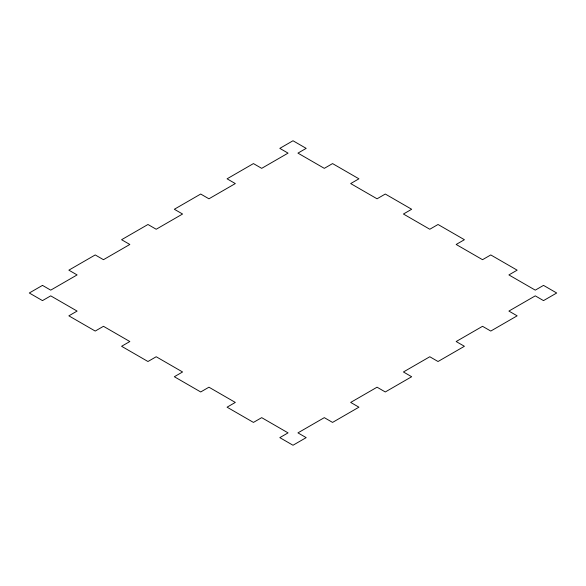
<?xml version="1.0" encoding="UTF-8"?>
<svg xmlns="http://www.w3.org/2000/svg" width="586" height="586" viewBox="0 0 586 586"><rect width="100%" height="100%" fill="white"/><g stroke="black" fill="none" stroke-linecap="round" stroke-linejoin="round"><path stroke-width="0.88" d="M42.485 285.389L29.3 293L42.485 300.611L50.726 295.857L77.096 311.078L68.855 315.839L95.225 331.061L103.466 326.307L129.836 341.528L121.595 346.289L147.965 361.511L156.206 356.749L182.576 371.978L174.335 376.732L200.705 391.961L208.946 387.2L235.316 402.428L227.075 407.182L253.445 422.411L261.686 417.65L288.056 432.878L279.815 437.632L293 445.243L306.185 437.632L297.944 432.878L324.314 417.65L332.555 422.411L358.925 407.182L350.684 402.428L377.054 387.2L385.295 391.961L411.665 376.732L403.424 371.978L429.794 356.749L438.035 361.511L464.405 346.289L456.164 341.528L482.534 326.307L490.775 331.061L517.145 315.839L508.904 311.078L535.274 295.857L543.515 300.611L556.7 293L543.515 285.389L535.274 290.143L508.904 274.922L517.145 270.161L490.775 254.939L482.534 259.693L456.164 244.472L464.405 239.711L438.035 224.489L429.794 229.251L403.424 214.022L411.665 209.268L385.295 194.039L377.054 198.8L350.684 183.572L358.925 178.818L332.555 163.589L324.314 168.35L297.944 153.122L306.185 148.368L293 140.757L279.815 148.368L288.056 153.122L261.686 168.35L253.445 163.589L227.075 178.818L235.316 183.572L208.946 198.8L200.705 194.039L174.335 209.268L182.576 214.022L156.206 229.251L147.965 224.489L121.595 239.711L129.836 244.472L103.466 259.693L95.225 254.939L68.855 270.161L77.096 274.922L50.726 290.143L42.485 285.389"/></g></svg>
